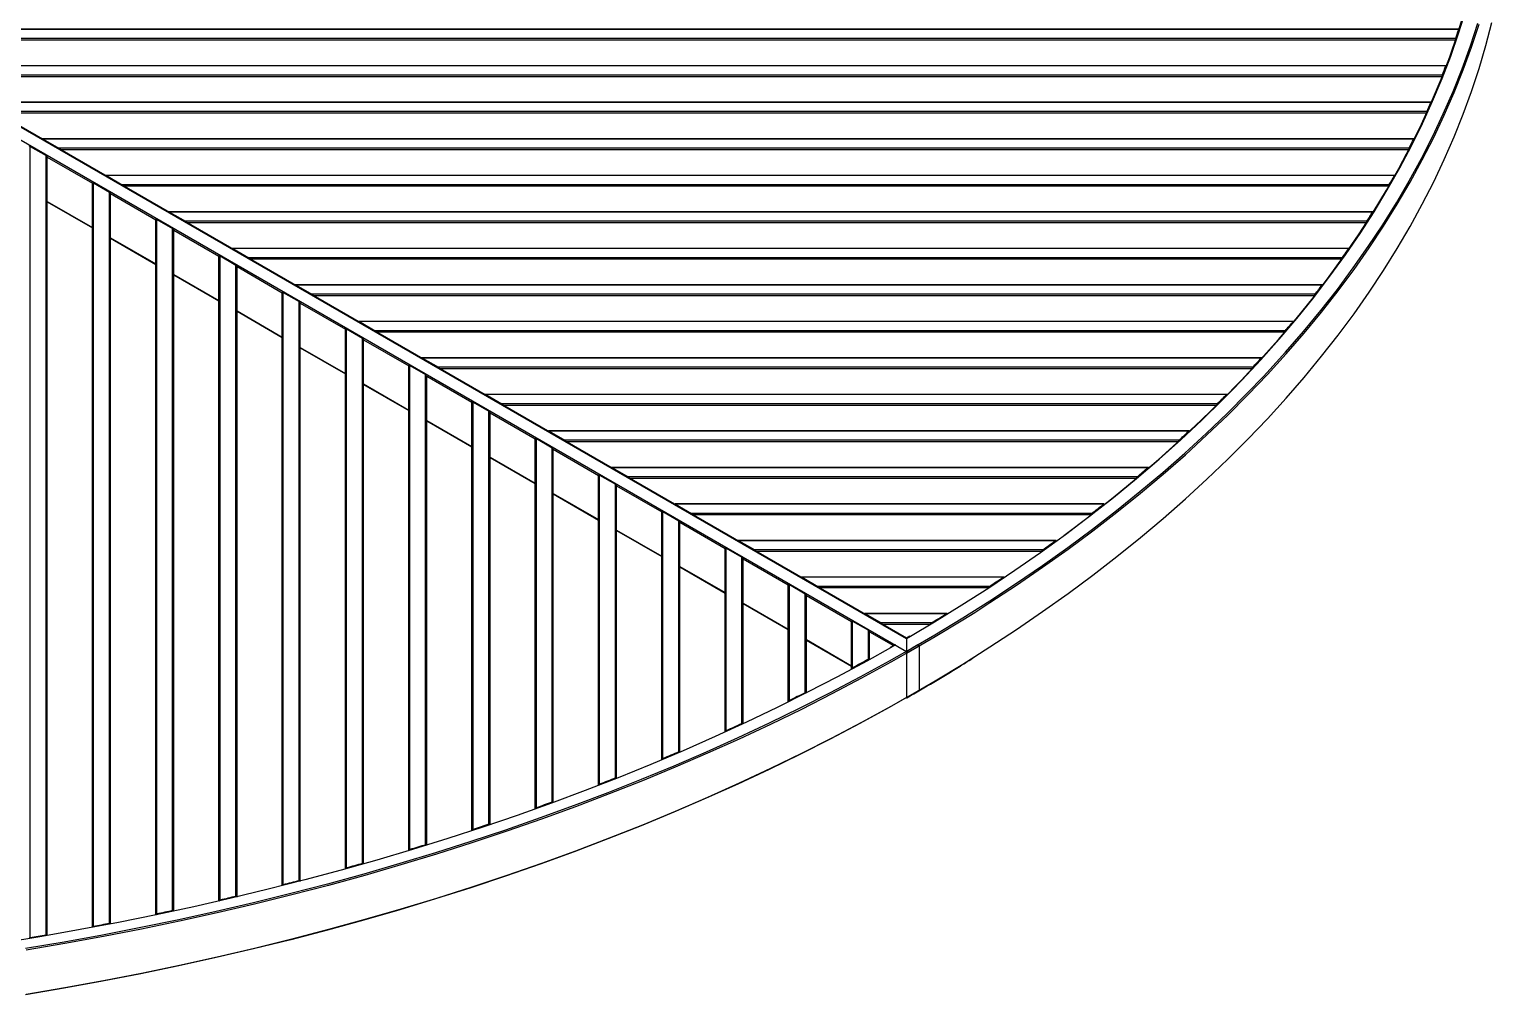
# Model space of a CAD drawing. Header units: millimetres. Extents: x -3019 to 2921, y -1257 to 2943.
# Drawn here: x 1756 to 2403, y 644 to 1071 of the extents above; entities that cross this region are included whole.
import ezdxf

# ---------------------------------------------------------------- set-up
doc = ezdxf.new("R2010")
doc.units = ezdxf.units.MM

# ---------------------------------------------------------------- blocks, each defined once
blk = doc.blocks.new('izometria')
for p, q in [((1455.16, 1094.86), (767.93, 1094.86)), ((1455.21, 1094.95), (768.17, 1094.95)), ((746.22, 1087.77), (1210.79, 819.58)), ((756.12, 1087.77), (1210.79, 825.3)), ((1210.78, 825.47), (756.62, 1087.65)), ((1210.78, 825.47), (756.62, 1087.65)), ((1453.73, 1090.12), (761.29, 1090.12)), ((1453.82, 1090.82), (761.75, 1090.82)), ((1449.53, 1078.79), (772.26, 1078.79)), ((1449.47, 1078.69), (772.55, 1078.69)), ((1447.9, 1074.65), (779.55, 1074.65)), ((1447.78, 1073.96), (780.34, 1073.96)), ((1442.91, 1062.62), (800.26, 1062.62)), ((1442.84, 1062.53), (800.55, 1062.53)), ((1441.03, 1058.49), (807.55, 1058.49)), ((1440.9, 1057.79), (808.34, 1057.79)), ((822.89, 692.86), (822.89, 1043.1)), ((822.89, 1043.1), (829.89, 1039.06)), ((1435.32, 1046.46), (828.26, 1046.46)), ((1435.24, 1046.37), (828.55, 1046.37)), ((828.55, 1046.37), (835.55, 1042.33)), ((1433.19, 1042.33), (835.55, 1042.33)), ((829.89, 694.04), (829.89, 1039.06)), ((830.39, 693.83), (830.39, 1038.36)), ((830.39, 1038.36), (850.39, 1026.81)), ((830.39, 1038.36), (850.39, 1026.82)), ((1433.04, 1041.63), (836.34, 1041.63)), ((1426.75, 1030.29), (856.26, 1030.29)), ((1426.66, 1030.2), (856.55, 1030.2)), ((856.55, 1030.2), (863.55, 1026.16)), ((850.39, 697.42), (850.39, 1026.81)), ((850.89, 697.81), (850.89, 1026.93)), ((850.89, 1026.93), (857.89, 1022.89)), ((857.89, 699.14), (857.89, 1022.89)), ((1424.36, 1026.16), (863.55, 1026.16)), ((1424.19, 1025.46), (864.34, 1025.46)), ((830.39, 1018.77), (850.39, 1007.22)), ((830.39, 1018.76), (850.39, 1007.22)), ((830.39, 1018.59), (850.39, 1007.05)), ((858.39, 698.94), (858.39, 1022.2)), ((858.39, 1022.2), (878.39, 1010.65)), ((858.39, 1022.2), (878.39, 1010.65)), ((878.39, 702.94), (878.39, 1010.65)), ((878.89, 703.35), (878.89, 1010.77)), ((878.89, 1010.77), (885.89, 1006.73)), ((1417.17, 1014.13), (884.26, 1014.13)), ((1417.06, 1014.04), (884.55, 1014.04)), ((884.55, 1014.04), (891.55, 1010)), ((1414.5, 1010), (891.55, 1010)), ((885.89, 704.83), (885.89, 1006.73)), ((886.39, 704.63), (886.39, 1006.03)), ((886.39, 1006.03), (906.39, 994.49)), ((886.39, 1006.03), (906.39, 994.49)), ((1414.31, 1009.3), (892.34, 1009.3)), ((858.39, 1002.6), (878.39, 991.05)), ((858.39, 1002.6), (878.39, 991.06)), ((858.39, 1002.43), (878.39, 990.88)), ((1406.53, 997.97), (912.26, 997.97)), ((1406.41, 997.87), (912.55, 997.87)), ((912.55, 997.87), (919.55, 993.83)), ((906.39, 709.08), (906.39, 994.49)), ((906.89, 709.5), (906.89, 994.6)), ((906.89, 994.6), (913.89, 990.56)), ((913.89, 711.14), (913.89, 990.56)), ((1403.58, 993.83), (919.55, 993.83)), ((1403.38, 993.14), (920.34, 993.14)), ((886.39, 986.44), (906.39, 974.89)), ((886.39, 986.43), (906.39, 974.89)), ((886.39, 986.26), (906.39, 974.72)), ((914.39, 710.94), (914.39, 989.87)), ((914.39, 989.87), (934.39, 978.32)), ((914.39, 989.87), (934.39, 978.33)), ((934.39, 715.84), (934.39, 978.32)), ((934.89, 716.28), (934.89, 978.44)), ((934.89, 978.44), (941.89, 974.4)), ((1394.79, 981.8), (940.26, 981.8)), ((1394.67, 981.71), (940.55, 981.71)), ((940.55, 981.71), (947.55, 977.67)), ((1391.56, 977.67), (947.55, 977.67)), ((941.89, 718.08), (941.89, 974.4)), ((942.39, 973.71), (962.39, 962.16)), ((942.39, 717.89), (942.39, 973.7)), ((942.39, 973.7), (962.39, 962.16)), ((1391.33, 976.97), (948.34, 976.97)), ((914.39, 970.27), (934.39, 958.72)), ((914.39, 970.27), (934.39, 958.73)), ((914.39, 970.1), (934.39, 958.56)), ((1381.92, 965.64), (968.26, 965.64)), ((1381.78, 965.55), (968.55, 965.55)), ((968.55, 965.55), (975.55, 961.51)), ((962.39, 723.26), (962.39, 962.16)), ((962.89, 723.72), (962.89, 962.28)), ((962.89, 962.28), (969.89, 958.24)), ((969.89, 725.69), (969.89, 958.24)), ((1378.38, 961.51), (975.55, 961.51)), ((1378.13, 960.81), (976.34, 960.81)), ((942.39, 954.11), (962.39, 942.56)), ((942.39, 954.11), (962.39, 942.56)), ((942.39, 953.94), (962.39, 942.39)), ((970.39, 725.51), (970.39, 957.54)), ((970.39, 957.54), (990.39, 945.99)), ((970.39, 957.54), (990.39, 946)), ((990.39, 731.37), (990.39, 945.99)), ((990.89, 731.85), (990.89, 946.11)), ((990.89, 946.11), (997.89, 942.07)), ((1367.85, 949.47), (996.26, 949.47)), ((1367.7, 949.38), (996.55, 949.38)), ((996.55, 949.38), (1003.55, 945.34)), ((1363.99, 945.34), (1003.55, 945.34)), ((997.89, 733.99), (997.89, 942.07)), ((998.39, 941.38), (1018.39, 929.83)), ((998.39, 733.82), (998.39, 941.37)), ((998.39, 941.37), (1018.39, 929.83)), ((1363.72, 944.64), (1004.34, 944.64)), ((970.39, 937.95), (990.39, 926.4)), ((970.39, 937.94), (990.39, 926.4)), ((970.39, 937.77), (990.39, 926.23)), ((1352.52, 933.31), (1024.26, 933.31)), ((1352.36, 933.22), (1024.55, 933.22)), ((1024.55, 933.22), (1031.55, 929.18)), ((1018.39, 740.21), (1018.39, 929.83)), ((1018.89, 740.71), (1018.89, 929.95)), ((1018.89, 929.95), (1025.89, 925.91)), ((1025.89, 743.04), (1025.89, 925.91)), ((1348.32, 929.18), (1031.55, 929.18)), ((1348.03, 928.48), (1032.34, 928.48)), ((998.39, 921.78), (1018.39, 910.23)), ((998.39, 921.78), (1018.39, 910.24)), ((998.39, 921.61), (1018.39, 910.06)), ((1026.39, 742.87), (1026.39, 925.21)), ((1026.39, 925.21), (1046.39, 913.67)), ((1026.39, 925.21), (1046.39, 913.67)), ((1046.39, 749.82), (1046.39, 913.67)), ((1046.89, 750.34), (1046.89, 913.78)), ((1046.89, 913.78), (1053.89, 909.74)), ((1335.86, 917.15), (1052.26, 917.15)), ((1335.68, 917.05), (1052.55, 917.05)), ((1052.55, 917.05), (1059.55, 913.01)), ((1331.29, 913.01), (1059.55, 913.01)), ((1053.89, 752.87), (1053.89, 909.74)), ((1054.39, 752.71), (1054.39, 909.05)), ((1054.39, 909.05), (1074.39, 897.5)), ((1054.39, 909.05), (1074.39, 897.5)), ((1330.97, 912.32), (1060.34, 912.32)), ((1026.39, 905.62), (1046.39, 894.07)), ((1026.39, 905.61), (1046.39, 894.07)), ((1026.39, 905.44), (1046.39, 893.9)), ((1317.76, 900.98), (1080.26, 900.98)), ((1317.57, 900.89), (1080.55, 900.89)), ((1080.55, 900.89), (1087.55, 896.85)), ((1074.39, 760.25), (1074.39, 897.5)), ((1074.89, 760.79), (1074.89, 897.62)), ((1074.89, 897.62), (1081.89, 893.58)), ((1081.89, 763.54), (1081.89, 893.58)), ((1312.81, 896.85), (1087.55, 896.85)), ((1312.46, 896.15), (1088.34, 896.15)), ((1054.39, 889.45), (1074.39, 877.9)), ((1054.39, 889.45), (1074.39, 877.91)), ((1054.39, 889.28), (1074.39, 877.73)), ((1082.39, 892.89), (1102.39, 881.34)), ((1082.39, 763.39), (1082.39, 892.88)), ((1082.39, 892.88), (1102.39, 881.34)), ((1102.39, 771.56), (1102.39, 881.34)), ((1102.89, 772.13), (1102.89, 881.46)), ((1102.89, 881.46), (1109.89, 877.42)), ((1298.13, 884.82), (1108.26, 884.82)), ((1297.93, 884.73), (1108.55, 884.73)), ((1108.55, 884.73), (1115.55, 880.68)), ((1292.76, 880.68), (1115.55, 880.68)), ((1109.89, 775.11), (1109.89, 877.42)), ((1110.39, 774.97), (1110.39, 876.72)), ((1110.39, 876.72), (1130.39, 865.17)), ((1110.39, 876.72), (1130.39, 865.18)), ((1292.39, 879.99), (1116.34, 879.99)), ((1082.39, 873.29), (1102.39, 861.74)), ((1082.39, 873.29), (1102.39, 861.74)), ((1082.39, 873.12), (1102.39, 861.57)), ((1276.84, 868.65), (1136.26, 868.65)), ((1276.62, 868.56), (1136.55, 868.56)), ((1136.55, 868.56), (1143.55, 864.52)), ((1130.39, 783.83), (1130.39, 865.17)), ((1130.89, 784.43), (1130.89, 865.29)), ((1130.89, 865.29), (1137.89, 861.25)), ((1137.89, 787.67), (1137.89, 861.25)), ((1271.01, 864.52), (1143.55, 864.52)), ((1270.61, 863.82), (1144.34, 863.82)), ((1110.39, 857.13), (1130.39, 845.58)), ((1110.39, 857.12), (1130.39, 845.58)), ((1110.39, 856.95), (1130.39, 845.41)), ((1138.39, 860.56), (1158.39, 849.01)), ((1138.39, 787.53), (1138.39, 860.55)), ((1138.39, 860.55), (1158.39, 849.01)), ((1158.39, 797.15), (1158.39, 849.01)), ((1158.89, 797.78), (1158.89, 849.13)), ((1158.89, 849.13), (1165.89, 845.09)), ((1253.74, 852.49), (1164.26, 852.49)), ((1253.49, 852.4), (1164.55, 852.4)), ((1164.55, 852.4), (1171.55, 848.36)), ((1247.4, 848.36), (1171.55, 848.36)), ((1165.89, 801.3), (1165.89, 845.09)), ((1166.39, 801.17), (1166.39, 844.39)), ((1166.39, 844.39), (1186.39, 832.84)), ((1166.39, 844.39), (1186.39, 832.85)), ((1246.96, 847.66), (1172.34, 847.66)), ((1138.39, 840.96), (1158.39, 829.41)), ((1138.39, 840.96), (1158.39, 829.42)), ((1138.39, 840.79), (1158.39, 829.24)), ((1228.61, 836.33), (1192.26, 836.33)), ((1228.35, 836.23), (1192.55, 836.23)), ((1192.55, 836.23), (1199.55, 832.19)), ((1186.39, 811.63), (1186.39, 832.84)), ((1186.89, 812.3), (1186.89, 832.96)), ((1186.89, 832.96), (1193.89, 828.92)), ((1193.89, 816.12), (1193.89, 828.92)), ((1221.72, 832.19), (1199.55, 832.19)), ((1221.24, 831.5), (1200.34, 831.5)), ((1166.39, 824.8), (1186.39, 813.25)), ((1166.39, 824.79), (1186.39, 813.25)), ((1166.39, 824.62), (1186.39, 813.08)), ((1194.39, 816), (1194.39, 828.23)), ((1194.39, 828.23), (1204.97, 822.12)), ((1194.39, 828.23), (1204.98, 822.12)), ((1205.83, 822.44), (1203.71, 821.22)), ((1212.21, 826.31), (1210.78, 825.48)), ((1210.79, 825.3), (1212.47, 826.28)), ((1210.79, 825.3), (1210.79, 819.58)), ((1210.79, 825.3), (1210.79, 819.59)), ((1215.73, 822.44), (1213.23, 820.99)), ((1216.24, 822.32), (1216.23, 822.32)), ((1210.78, 818.77), (1210.79, 818.77)), ((1210.79, 819.59), (1213.14, 820.94)), ((1210.79, 818.77), (1210.79, 799.17)), ((1216.43, 802.43), (1216.43, 822.03)), ((1216.44, 802.43), (1216.44, 822.03)), ((1210.78, 799.17), (1210.79, 799.17)), ((1210.78, 799), (1210.79, 799))]:
    blk.add_line(p, q)
at = {"flags": 128}
for points in [[(1368.67, 941.23), (1370.17, 942.84), (1378.46, 951.95), (1386.43, 961.16), (1394.09, 970.45), (1401.43, 979.83), (1408.45, 989.29), (1415.14, 998.83), (1421.5, 1008.44), (1427.54, 1018.13), (1433.24, 1027.88), (1438.61, 1037.69), (1443.64, 1047.57), (1448.33, 1057.49), (1452.68, 1067.47), (1456.69, 1077.5), (1460.36, 1087.57), (1463.68, 1097.68)], [(1354.88, 935.2), (1359.2, 939.66), (1367.62, 948.67), (1375.73, 957.78), (1383.52, 966.97), (1391, 976.26), (1398.16, 985.63), (1405, 995.07), (1411.51, 1004.6), (1417.69, 1014.19), (1423.55, 1023.86), (1429.07, 1033.59), (1434.25, 1043.38), (1439.1, 1053.23), (1443.62, 1063.13), (1447.79, 1073.08), (1451.62, 1083.08), (1455.1, 1093.12), (1458.24, 1103.2)], [(1240.92, 836.86), (1247.68, 841.17), (1259.46, 848.91), (1270.97, 856.79), (1282.21, 864.79), (1293.18, 872.92), (1303.86, 881.18), (1314.26, 889.55), (1324.37, 898.04), (1334.19, 906.65), (1343.71, 915.37), (1352.94, 924.19), (1361.86, 933.11), (1370.47, 942.14), (1378.77, 951.26), (1386.76, 960.47), (1394.43, 969.78), (1401.78, 979.17), (1408.81, 988.64), (1415.52, 998.19), (1421.89, 1007.81), (1427.94, 1017.51), (1433.65, 1027.27), (1439.03, 1037.1), (1444.07, 1046.98), (1448.77, 1056.92), (1453.13, 1066.91), (1457.15, 1076.95), (1460.83, 1087.04), (1464.15, 1097.16)], [(1280.54, 871.03), (1280.96, 871.34), (1291.71, 879.47), (1302.18, 887.71), (1312.37, 896.08), (1322.28, 904.56), (1331.88, 913.15), (1341.2, 921.85), (1350.21, 930.65), (1358.92, 939.55), (1367.32, 948.56), (1375.42, 957.65), (1383.2, 966.84), (1390.66, 976.11), (1397.8, 985.47), (1404.63, 994.91), (1411.13, 1004.42), (1417.3, 1014.01), (1423.14, 1023.66), (1428.65, 1033.38), (1433.83, 1043.16), (1438.67, 1052.99), (1443.17, 1062.88), (1447.33, 1072.82), (1451.15, 1082.81), (1454.63, 1092.84), (1457.77, 1102.9)], [(1240.92, 817.27), (1247.68, 821.57), (1259.46, 829.32), (1270.97, 837.19), (1282.21, 845.2), (1293.18, 853.33), (1303.86, 861.58), (1314.26, 869.96), (1324.37, 878.45), (1334.19, 887.05), (1343.71, 895.77), (1352.94, 904.59), (1361.86, 913.52), (1370.47, 922.54), (1378.77, 931.66), (1386.76, 940.88), (1394.43, 950.18), (1401.78, 959.57), (1408.81, 969.04), (1415.52, 978.59), (1421.89, 988.22), (1427.94, 997.91), (1433.65, 1007.67), (1439.03, 1017.5), (1444.07, 1027.39), (1448.77, 1037.33), (1453.13, 1047.32), (1457.15, 1057.36), (1460.83, 1067.44), (1464.15, 1077.56), (1467.14, 1087.72), (1469.77, 1097.92)], [(1363.99, 945.34), (1364.46, 945.85), (1364.92, 946.35), (1365.39, 946.85), (1365.85, 947.36), (1366.32, 947.86), (1366.78, 948.37), (1367.24, 948.88), (1367.7, 949.38)], [(1213.14, 820.94), (1223.32, 826.91), (1235.59, 834.37), (1247.61, 841.97), (1259.37, 849.71), (1270.86, 857.57), (1282.08, 865.57), (1293.03, 873.7), (1303.69, 881.94), (1314.07, 890.31), (1324.16, 898.79), (1333.97, 907.39), (1343.47, 916.1), (1352.68, 924.91), (1361.58, 933.82), (1368.67, 941.23)], [(1212.47, 826.28), (1223.15, 832.64), (1235.27, 840.12), (1247.12, 847.74), (1258.71, 855.49), (1270.04, 863.37), (1281.09, 871.38), (1291.86, 879.51), (1302.36, 887.76), (1312.57, 896.14), (1322.49, 904.62), (1332.11, 913.22), (1341.44, 921.93), (1350.47, 930.74), (1354.88, 935.2)], [(1348.32, 929.18), (1348.83, 929.68), (1349.33, 930.19), (1349.84, 930.69), (1350.35, 931.2), (1350.85, 931.7), (1351.36, 932.21), (1351.86, 932.71), (1352.36, 933.22)], [(1331.29, 913.01), (1331.84, 913.52), (1332.39, 914.02), (1332.94, 914.53), (1333.49, 915.03), (1334.04, 915.54), (1334.59, 916.04), (1335.13, 916.55), (1335.68, 917.05)], [(1312.81, 896.85), (1313.41, 897.35), (1314, 897.86), (1314.6, 898.36), (1315.2, 898.87), (1315.79, 899.37), (1316.39, 899.88), (1316.98, 900.38), (1317.57, 900.89)], [(1292.76, 880.68), (1293.41, 881.19), (1294.06, 881.69), (1294.71, 882.2), (1295.35, 882.7), (1296, 883.21), (1296.64, 883.71), (1297.28, 884.22), (1297.93, 884.73)], [(1271.01, 864.52), (1271.72, 865.02), (1272.42, 865.53), (1273.12, 866.03), (1273.82, 866.54), (1274.52, 867.04), (1275.22, 867.55), (1275.92, 868.06), (1276.62, 868.56)], [(1247.4, 848.36), (1248.17, 848.86), (1248.93, 849.36), (1249.69, 849.87), (1250.45, 850.37), (1251.22, 850.88), (1251.97, 851.38), (1252.73, 851.89), (1253.49, 852.4)], [(1210.79, 818.77), (1223.34, 826.1), (1235.64, 833.57), (1240.92, 836.86)], [(1221.72, 832.19), (1222.55, 832.7), (1223.38, 833.2), (1224.21, 833.7), (1225.04, 834.21), (1225.87, 834.71), (1226.7, 835.22), (1227.52, 835.73), (1228.35, 836.23)], [(1210.79, 825.47), (1210.79, 825.46), (1210.79, 825.45), (1210.79, 825.41), (1210.79, 825.36), (1210.79, 825.3)], [(1216.43, 822.03), (1203.74, 814.78), (1190.81, 807.68), (1177.63, 800.73), (1164.22, 793.93), (1150.58, 787.28), (1136.71, 780.79), (1122.63, 774.46), (1108.33, 768.3), (1093.82, 762.29), (1079.11, 756.46), (1064.21, 750.79), (1049.11, 745.29), (1033.83, 739.97), (1018.37, 734.82), (1002.73, 729.84), (986.93, 725.05), (970.97, 720.44), (954.85, 716.01), (938.59, 711.77), (922.18, 707.71), (905.64, 703.84), (888.96, 700.16), (872.17, 696.67), (855.26, 693.37), (838.24, 690.27), (821.12, 687.36)], [(1213.23, 820.99), (1203.05, 815.2), (1190.12, 808.11), (1176.95, 801.18), (1163.55, 794.39), (1149.92, 787.75), (1136.07, 781.28), (1122, 774.96), (1107.71, 768.8), (1093.22, 762.81), (1078.52, 756.98), (1063.63, 751.33), (1048.55, 745.84), (1033.28, 740.52), (1017.84, 735.38), (1002.22, 730.42), (986.44, 725.64), (970.49, 721.04), (954.39, 716.62), (938.15, 712.38), (921.76, 708.33), (905.23, 704.47), (888.58, 700.79), (871.81, 697.31), (854.92, 694.02), (837.92, 690.92), (820.81, 688.01)], [(1203.71, 821.22), (1193.11, 815.3), (1180.16, 808.3), (1166.97, 801.46), (1153.54, 794.77), (1139.89, 788.23), (1126.02, 781.85), (1111.93, 775.63), (1097.63, 769.57), (1083.12, 763.68), (1068.42, 757.95), (1053.53, 752.4), (1038.44, 747.01), (1023.18, 741.8), (1007.73, 736.76), (992.12, 731.9), (976.35, 727.22), (960.42, 722.72), (944.34, 718.4), (928.11, 714.27), (911.74, 710.32), (895.24, 706.56), (878.62, 702.99), (861.88, 699.61), (845.02, 696.42), (828.06, 693.43), (811, 690.63)], [(1193.89, 816.12), (1193.02, 815.64), (1192.15, 815.16), (1191.27, 814.68), (1190.4, 814.2), (1189.52, 813.73), (1188.65, 813.25), (1187.77, 812.77), (1186.89, 812.3)], [(1210.79, 819.58), (1210.79, 819.49), (1210.79, 819.39), (1210.79, 819.29), (1210.79, 819.17), (1210.79, 819.06), (1210.79, 818.95), (1210.79, 818.85), (1210.79, 818.77)], [(1210.79, 799.18), (1223.34, 806.5), (1235.64, 813.97), (1240.92, 817.27)], [(1216.43, 802.43), (1203.74, 795.18), (1190.81, 788.08), (1177.63, 781.13), (1164.22, 774.33), (1150.58, 767.69), (1136.71, 761.2), (1122.63, 754.87), (1108.33, 748.7), (1093.82, 742.7), (1079.11, 736.86), (1064.21, 731.19), (1049.11, 725.69), (1033.83, 720.37), (1018.37, 715.22), (1002.73, 710.25), (986.93, 705.45), (970.97, 700.84), (954.85, 696.41), (938.59, 692.17), (922.18, 688.11), (905.64, 684.24), (888.96, 680.56), (872.17, 677.07), (855.26, 673.77), (838.24, 670.67), (821.12, 667.76)], [(1210.74, 799.14), (1203.05, 794.79), (1190.12, 787.7), (1176.95, 780.76), (1163.55, 773.97), (1149.92, 767.34), (1136.07, 760.86), (1122, 754.55), (1107.71, 748.39), (1093.22, 742.4), (1078.52, 736.57), (1063.63, 730.91), (1048.55, 725.42), (1033.28, 720.11), (1017.84, 714.97), (1002.22, 710.01), (986.44, 705.23), (970.49, 700.62), (954.39, 696.2), (938.15, 691.97), (921.76, 687.92), (905.23, 684.05), (888.58, 680.38), (871.81, 676.9), (854.92, 673.6), (837.92, 670.5), (820.81, 667.6)], [(1165.89, 801.3), (1165.02, 800.86), (1164.15, 800.42), (1163.27, 799.97), (1162.4, 799.54), (1161.52, 799.1), (1160.65, 798.66), (1159.77, 798.22), (1158.89, 797.78)], [(1210.79, 799.17), (1210.79, 799.1), (1210.79, 799.04), (1210.79, 799.01), (1210.79, 799), (1210.79, 799)], [(1137.89, 787.67), (1137.02, 787.26), (1136.15, 786.85), (1135.27, 786.45), (1134.4, 786.04), (1133.52, 785.64), (1132.65, 785.24), (1131.77, 784.83), (1130.89, 784.43)], [(1109.89, 775.11), (1109.02, 774.74), (1108.15, 774.36), (1107.27, 773.99), (1106.4, 773.62), (1105.52, 773.24), (1104.65, 772.87), (1103.77, 772.5), (1102.89, 772.13)], [(1081.89, 763.54), (1081.02, 763.19), (1080.14, 762.85), (1079.27, 762.5), (1078.4, 762.16), (1077.52, 761.82), (1076.64, 761.47), (1075.77, 761.13), (1074.89, 760.79)], [(1053.89, 752.87), (1053.02, 752.55), (1052.14, 752.23), (1051.27, 751.92), (1050.4, 751.6), (1049.52, 751.28), (1048.64, 750.97), (1047.77, 750.65), (1046.89, 750.34)], [(1025.89, 743.04), (1025.02, 742.75), (1024.14, 742.45), (1023.27, 742.16), (1022.4, 741.87), (1021.52, 741.58), (1020.64, 741.29), (1019.77, 741), (1018.89, 740.71)], [(997.89, 733.99), (997.02, 733.72), (996.14, 733.45), (995.27, 733.19), (994.39, 732.92), (993.52, 732.65), (992.64, 732.38), (991.77, 732.12), (990.89, 731.85)], [(969.89, 725.69), (969.02, 725.44), (968.14, 725.19), (967.27, 724.95), (966.39, 724.7), (965.52, 724.45), (964.64, 724.21), (963.77, 723.96), (962.89, 723.72)], [(941.89, 718.08), (941.02, 717.85), (940.14, 717.63), (939.27, 717.4), (938.39, 717.18), (937.52, 716.95), (936.64, 716.73), (935.77, 716.51), (934.89, 716.28)], [(913.89, 711.14), (913.02, 710.93), (912.14, 710.73), (911.27, 710.52), (910.39, 710.32), (909.52, 710.11), (908.64, 709.91), (907.77, 709.71), (906.89, 709.5)], [(857.89, 699.14), (857.02, 698.98), (856.14, 698.81), (855.27, 698.64), (854.39, 698.47), (853.52, 698.31), (852.64, 698.14), (851.77, 697.98), (850.89, 697.81)], [(885.89, 704.83), (885.02, 704.65), (884.14, 704.46), (883.27, 704.28), (882.39, 704.09), (881.52, 703.91), (880.64, 703.72), (879.77, 703.54), (878.89, 703.35)], [(829.89, 694.04), (829.02, 693.89), (828.14, 693.75), (827.27, 693.6), (826.39, 693.45), (825.52, 693.3), (824.64, 693.15), (823.77, 693.01), (822.89, 692.86)]]:
    blk.add_lwpolyline(points, dxfattribs=at)
for centre, radius, start, end in [((1140.24, 1196.75), 330.99, 341.33468, 342.07144), ((1129.62, 1200.58), 342.28, 338.41441, 339.14007), ((1116.61, 1206.02), 356.39, 335.54692, 336.25862), ((1102.33, 1212.84), 372.21, 332.73474, 333.43237), ((1085.3, 1222.06), 391.58, 329.98211, 330.66267), ((1069.93, 1231.33), 409.53, 327.28642, 327.95586), ((1050.53, 1244.24), 432.84, 324.65316, 325.30634), ((1029.66, 1259.6), 458.75, 322.08001, 322.71705), ((1008.4, 1276.78), 486.09, 319.56414, 320.18707)]:
    blk.add_arc(centre, radius, start, end)
for centre, major_axis, ratio, start_param, end_param in [((822.89, 1042.69), (-0.444, 0.444), 0.517687, 5.190086, 6.760882), ((828.55, 1045.96), (-0.444, 0.444), 0.517687, 5.190086, 6.333751), ((835.55, 1041.92), (-0.444, 0.444), 0.517687, 4.04642, 5.190086), ((829.89, 1038.65), (-0.444, 0.444), 0.517687, 3.619289, 5.190086), ((856.55, 1029.79), (-0.444, 0.444), 0.517687, 5.190086, 6.333751), ((850.89, 1026.52), (-0.444, 0.444), 0.517687, 5.190086, 6.760882), ((857.89, 1022.48), (-0.444, 0.444), 0.517687, 3.619289, 5.190086), ((863.55, 1025.75), (-0.444, 0.444), 0.517687, 4.04642, 5.190086), ((878.89, 1010.36), (-0.444, 0.444), 0.517687, 5.190086, 6.760882), ((884.55, 1013.63), (-0.444, 0.444), 0.517687, 5.190086, 6.333751), ((891.55, 1009.59), (-0.444, 0.444), 0.517687, 4.04642, 5.190086), ((885.89, 1006.32), (-0.444, 0.444), 0.517687, 3.619289, 5.190086), ((912.55, 997.47), (-0.444, 0.444), 0.517687, 5.190086, 6.333751), ((906.89, 994.2), (-0.444, 0.444), 0.517687, 5.190086, 6.760882), ((913.89, 990.16), (-0.444, 0.444), 0.517687, 3.619289, 5.190086), ((919.55, 993.43), (-0.444, 0.444), 0.517687, 4.04642, 5.190086), ((934.89, 978.03), (-0.444, 0.444), 0.517687, 5.190086, 6.760882), ((940.55, 981.3), (-0.444, 0.444), 0.517687, 5.190086, 6.333751), ((947.55, 977.26), (-0.444, 0.444), 0.517687, 4.04642, 5.190086), ((941.89, 973.99), (-0.444, 0.444), 0.517687, 3.619289, 5.190086), ((968.55, 965.14), (-0.444, 0.444), 0.517687, 5.190086, 6.333751), ((962.89, 961.87), (-0.444, 0.444), 0.517687, 5.190086, 6.760882), ((969.89, 957.83), (-0.444, 0.444), 0.517687, 3.619289, 5.190086), ((975.55, 961.1), (-0.444, 0.444), 0.517687, 4.04642, 5.190086), ((990.89, 945.7), (-0.444, 0.444), 0.517687, 5.190086, 6.760882), ((996.55, 948.97), (-0.444, 0.444), 0.517687, 5.190086, 6.333751), ((1003.55, 944.93), (-0.444, 0.444), 0.517687, 4.04642, 5.190086), ((997.89, 941.66), (-0.444, 0.444), 0.517687, 3.619289, 5.190086), ((1024.55, 932.81), (-0.444, 0.444), 0.517687, 5.190086, 6.333751), ((1018.89, 929.54), (-0.444, 0.444), 0.517687, 5.190086, 6.760882), ((1025.89, 925.5), (-0.444, 0.444), 0.517687, 3.619289, 5.190086), ((1031.55, 928.77), (-0.444, 0.444), 0.517687, 4.04642, 5.190086), ((1046.89, 913.38), (-0.444, 0.444), 0.517687, 5.190086, 6.760882), ((1052.55, 916.65), (-0.444, 0.444), 0.517687, 5.190086, 6.333751), ((1059.55, 912.6), (-0.444, 0.444), 0.517687, 4.04642, 5.190086), ((1053.89, 909.34), (-0.444, 0.444), 0.517687, 3.619289, 5.190086), ((1080.55, 900.48), (-0.444, 0.444), 0.517687, 5.190086, 6.333751), ((1074.89, 897.21), (-0.444, 0.444), 0.517687, 5.190086, 6.760882), ((1081.89, 893.17), (-0.444, 0.444), 0.517687, 3.619289, 5.190086), ((1087.55, 896.44), (-0.444, 0.444), 0.517687, 4.04642, 5.190086), ((1102.89, 881.05), (-0.444, 0.444), 0.517687, 5.190086, 6.760882), ((1108.55, 884.32), (-0.444, 0.444), 0.517687, 5.190086, 6.333751), ((1115.55, 880.28), (-0.444, 0.444), 0.517687, 4.04642, 5.190086), ((1109.89, 877.01), (-0.444, 0.444), 0.517687, 3.619289, 5.190086), ((1136.55, 868.15), (-0.444, 0.444), 0.517687, 5.190086, 6.333751), ((1130.89, 864.88), (-0.444, 0.444), 0.517687, 5.190086, 6.760882), ((1137.89, 860.84), (-0.444, 0.444), 0.517687, 3.619289, 5.190086), ((1143.55, 864.11), (-0.444, 0.444), 0.517687, 4.04642, 5.190086), ((1158.89, 848.72), (-0.444, 0.444), 0.517687, 5.190086, 6.760882), ((1164.55, 851.99), (-0.444, 0.444), 0.517687, 5.190086, 6.333751), ((1171.55, 847.95), (-0.444, 0.444), 0.517687, 4.04642, 5.190086), ((1165.89, 844.68), (-0.444, 0.444), 0.517687, 3.619289, 5.190086), ((1192.55, 835.83), (-0.444, 0.444), 0.517687, 5.190086, 6.333751), ((1186.89, 832.56), (-0.444, 0.444), 0.517687, 5.190086, 6.760882), ((1193.89, 828.52), (-0.444, 0.444), 0.517687, 3.619289, 5.190086), ((1199.55, 831.78), (-0.444, 0.444), 0.517687, 4.04642, 5.190086), ((1205.84, 822.03), (0.707, 0), 0.577382, 1.570796, 2.258726), ((1215.74, 822.03), (0.707, 0), 0.577382, 0, 1.570796), ((1215.74, 802.43), (0.707, 0), 0.577382, 5.237517, 6.283185)]:
    blk.add_ellipse(centre, major_axis=major_axis, ratio=ratio, start_param=start_param, end_param=end_param)
for points, knots in [([(1455.25, 1094.74), (1455.25, 1094.78), (1455.25, 1094.87), (1455.24, 1094.94), (1455.21, 1094.96), (1455.19, 1094.93), (1455.17, 1094.88), (1455.16, 1094.86)], [0, 0, 0, 0, 0.210167, 0.420279, 0.632008, 0.847077, 1, 1, 1, 1]), ([(1453.82, 1090.82), (1453.81, 1090.78), (1453.79, 1090.71), (1453.76, 1090.55), (1453.74, 1090.37), (1453.73, 1090.23), (1453.73, 1090.15), (1453.73, 1090.12)], [0, 0, 0, 0, 0.2197858, 0.439703, 0.657629, 0.8716424, 1, 1, 1, 1]), ([(1447.9, 1074.65), (1447.89, 1074.62), (1447.86, 1074.54), (1447.82, 1074.38), (1447.8, 1074.22), (1447.79, 1074.12), (1447.79, 1074.08)], [0, 0, 0, 0, 0.27022, 0.540582, 0.807626, 1, 1, 1, 1]), ([(1449.58, 1078.58), (1449.58, 1078.62), (1449.57, 1078.7), (1449.56, 1078.77), (1449.53, 1078.8), (1449.5, 1078.77), (1449.48, 1078.72), (1449.47, 1078.69)], [0, 0, 0, 0, 0.20848, 0.416883, 0.627417, 0.842596, 1, 1, 1, 1]), ([(1442.96, 1062.41), (1442.96, 1062.45), (1442.96, 1062.54), (1442.94, 1062.61), (1442.91, 1062.63), (1442.87, 1062.6), (1442.85, 1062.55), (1442.84, 1062.53)], [0, 0, 0, 0, 0.206521, 0.412934, 0.622107, 0.837417, 1, 1, 1, 1]), ([(1441.03, 1058.49), (1441.01, 1058.45), (1440.98, 1058.38), (1440.94, 1058.21), (1440.91, 1058.04), (1440.9, 1057.89), (1440.9, 1057.82), (1440.9, 1057.79)], [0, 0, 0, 0, 0.223939, 0.448013, 0.668458, 0.881772, 1, 1, 1, 1]), ([(1433.19, 1042.33), (1433.17, 1042.29), (1433.14, 1042.21), (1433.09, 1042.05), (1433.06, 1041.87), (1433.04, 1041.73), (1433.04, 1041.65), (1433.04, 1041.63)], [0, 0, 0, 0, 0.226604, 0.453338, 0.675301, 0.888078, 1, 1, 1, 1]), ([(1435.39, 1046.25), (1435.38, 1046.29), (1435.38, 1046.37), (1435.36, 1046.44), (1435.32, 1046.47), (1435.28, 1046.44), (1435.25, 1046.39), (1435.24, 1046.37)], [0, 0, 0, 0, 0.204265, 0.408422, 0.616039, 0.83137, 1, 1, 1, 1]), ([(1426.82, 1030.08), (1426.82, 1030.12), (1426.82, 1030.21), (1426.79, 1030.28), (1426.75, 1030.3), (1426.71, 1030.28), (1426.67, 1030.23), (1426.66, 1030.2)], [0, 0, 0, 0, 0.201743, 0.403334, 0.609127, 0.824486, 1, 1, 1, 1]), ([(1424.36, 1026.16), (1424.34, 1026.12), (1424.3, 1026.05), (1424.25, 1025.88), (1424.21, 1025.7), (1424.19, 1025.56), (1424.19, 1025.49), (1424.19, 1025.46)], [0, 0, 0, 0, 0.229658, 0.459507, 0.683151, 0.895252, 1, 1, 1, 1]), ([(1414.5, 1010), (1414.48, 1009.96), (1414.43, 1009.88), (1414.38, 1009.71), (1414.33, 1009.53), (1414.32, 1009.39), (1414.31, 1009.32), (1414.31, 1009.3)], [0, 0, 0, 0, 0.233171, 0.466589, 0.692115, 0.903353, 1, 1, 1, 1]), ([(1417.24, 1013.92), (1417.24, 1013.96), (1417.24, 1014.04), (1417.21, 1014.11), (1417.17, 1014.14), (1417.12, 1014.11), (1417.08, 1014.06), (1417.06, 1014.04)], [0, 0, 0, 0, 0.1989169, 0.3976643, 0.6014103, 0.8166926, 1, 1, 1, 1]), ([(1406.6, 997.88), (1406.59, 997.9), (1406.57, 997.95), (1406.53, 997.97), (1406.47, 997.95), (1406.43, 997.9), (1406.41, 997.87)], [0, 0, 0, 0, 0.213732, 0.47398, 0.751846, 1, 1, 1, 1]), ([(1403.58, 993.83), (1403.56, 993.79), (1403.51, 993.71), (1403.44, 993.54), (1403.4, 993.37), (1403.39, 993.27), (1403.38, 993.23)], [0, 0, 0, 0, 0.272413, 0.545199, 0.806535, 1, 1, 1, 1]), ([(1391.56, 977.67), (1391.53, 977.63), (1391.47, 977.55), (1391.4, 977.37), (1391.35, 977.19), (1391.33, 977.07), (1391.33, 977.02), (1391.33, 977.02)], [0, 0, 0, 0, 0.260392, 0.521229, 0.768643, 0.99332, 1, 1, 1, 1]), ([(1394.89, 981.59), (1394.89, 981.63), (1394.88, 981.71), (1394.85, 981.78), (1394.8, 981.81), (1394.74, 981.79), (1394.69, 981.74), (1394.67, 981.71)], [0, 0, 0, 0, 0.192367, 0.384506, 0.583359, 0.798151, 1, 1, 1, 1]), ([(1382.02, 965.43), (1382.02, 965.47), (1382.02, 965.55), (1381.98, 965.62), (1381.93, 965.65), (1381.86, 965.63), (1381.81, 965.57), (1381.78, 965.55)], [0, 0, 0, 0, 0.188628, 0.376973, 0.572925, 0.787273, 1, 1, 1, 1]), ([(1378.38, 961.51), (1378.35, 961.46), (1378.29, 961.38), (1378.21, 961.21), (1378.16, 961.06), (1378.15, 960.98), (1378.15, 960.96)], [0, 0, 0, 0, 0.312253, 0.625078, 0.918322, 1, 1, 1, 1]), ([(1363.99, 945.34), (1363.95, 945.3), (1363.89, 945.22), (1363.8, 945.04), (1363.76, 944.91), (1363.75, 944.85)], [0, 0, 0, 0, 0.348126, 0.697, 1, 1, 1, 1]), ([(1367.92, 949.43), (1367.92, 949.44), (1367.91, 949.47), (1367.86, 949.48), (1367.79, 949.46), (1367.73, 949.41), (1367.7, 949.38)], [0, 0, 0, 0, 0.044965, 0.336539, 0.659845, 1, 1, 1, 1]), ([(1352.61, 933.25), (1352.61, 933.26), (1352.59, 933.3), (1352.54, 933.32), (1352.46, 933.3), (1352.39, 933.25), (1352.36, 933.22)], [0, 0, 0, 0, 0.10173, 0.367114, 0.665796, 1, 1, 1, 1]), ([(1348.32, 929.18), (1348.28, 929.13), (1348.19, 929.03), (1348.1, 928.84), (1348.05, 928.66), (1348.03, 928.55), (1348.03, 928.49), (1348.03, 928.48)], [0, 0, 0, 0, 0.301913, 0.5631, 0.758511, 0.954642, 1, 1, 1, 1]), ([(1331.29, 913.01), (1331.24, 912.96), (1331.16, 912.87), (1331.06, 912.68), (1330.99, 912.5), (1330.97, 912.38), (1330.97, 912.33), (1330.97, 912.32)], [0, 0, 0, 0, 0.297667, 0.566931, 0.759413, 0.952729, 1, 1, 1, 1]), ([(1335.96, 917.06), (1335.96, 917.08), (1335.93, 917.13), (1335.87, 917.15), (1335.79, 917.14), (1335.72, 917.08), (1335.68, 917.05)], [0, 0, 0, 0, 0.15725, 0.397381, 0.671935, 1, 1, 1, 1]), ([(1317.89, 900.88), (1317.88, 900.9), (1317.85, 900.96), (1317.79, 900.99), (1317.69, 900.98), (1317.61, 900.92), (1317.57, 900.89)], [0, 0, 0, 0, 0.197282, 0.417066, 0.672608, 1, 1, 1, 1]), ([(1312.81, 896.85), (1312.76, 896.8), (1312.67, 896.71), (1312.56, 896.53), (1312.52, 896.41), (1312.5, 896.36)], [0, 0, 0, 0, 0.398985, 0.778322, 1, 1, 1, 1]), ([(1292.76, 880.68), (1292.71, 880.64), (1292.62, 880.56), (1292.5, 880.38), (1292.44, 880.25), (1292.43, 880.19), (1292.42, 880.18)], [0, 0, 0, 0, 0.381021, 0.700835, 0.958713, 1, 1, 1, 1]), ([(1298.28, 884.7), (1298.28, 884.7), (1298.27, 884.74), (1298.23, 884.79), (1298.17, 884.82), (1298.07, 884.81), (1297.98, 884.77), (1297.93, 884.73), (1297.93, 884.73)], [0, 0, 0, 0, 0.022695, 0.214793, 0.420359, 0.663717, 0.953977, 1, 1, 1, 1]), ([(1277.01, 868.44), (1277.01, 868.48), (1277, 868.55), (1276.96, 868.62), (1276.88, 868.66), (1276.76, 868.65), (1276.67, 868.59), (1276.62, 868.56)], [0, 0, 0, 0, 0.158801, 0.317081, 0.487425, 0.739065, 1, 1, 1, 1]), ([(1271.01, 864.52), (1270.96, 864.48), (1270.86, 864.39), (1270.74, 864.22), (1270.66, 864.06), (1270.62, 863.93), (1270.61, 863.85), (1270.61, 863.82)], [0, 0, 0, 0, 0.281934, 0.528655, 0.721689, 0.882298, 1, 1, 1, 1]), ([(1247.4, 848.36), (1247.35, 848.31), (1247.24, 848.23), (1247.1, 848.07), (1247.02, 847.9), (1246.97, 847.77), (1246.96, 847.69), (1246.96, 847.66)], [0, 0, 0, 0, 0.2756711, 0.5286705, 0.7200762, 0.8756005, 1, 1, 1, 1]), ([(1253.92, 852.28), (1253.92, 852.31), (1253.91, 852.39), (1253.86, 852.46), (1253.76, 852.5), (1253.63, 852.48), (1253.53, 852.42), (1253.49, 852.4)], [0, 0, 0, 0, 0.1524178, 0.3042651, 0.5078388, 0.77253, 1, 1, 1, 1]), ([(1228.8, 836.21), (1228.8, 836.21), (1228.79, 836.24), (1228.75, 836.29), (1228.65, 836.34), (1228.51, 836.32), (1228.4, 836.26), (1228.35, 836.23)], [0, 0, 0, 0, 0.01304, 0.180456, 0.411286, 0.722287, 1, 1, 1, 1]), ([(1221.72, 832.19), (1221.65, 832.14), (1221.52, 832.05), (1221.38, 831.87), (1221.29, 831.71), (1221.25, 831.59), (1221.24, 831.52), (1221.24, 831.5)], [0, 0, 0, 0, 0.331936, 0.572953, 0.752845, 0.897659, 1, 1, 1, 1]), ([(1205.33, 822.32), (1205.3, 822.3), (1204.69, 821.95), (1204.06, 821.6), (1203.45, 821.26)], [0, 0, 0, 0, 0.0364103, 1, 1, 1, 1]), ([(1205.33, 822.31), (1205.34, 822.32), (1205.41, 822.37), (1205.58, 822.42), (1205.75, 822.43), (1205.83, 822.44)], [0, 0, 0, 0, 0.046818, 0.541279, 1, 1, 1, 1]), ([(1210.79, 825.3), (1210.79, 825.36), (1210.79, 825.45), (1210.79, 825.47), (1210.79, 825.47)], [0, 0, 0, 0, 0.585597, 1, 1, 1, 1]), ([(1215.73, 822.44), (1215.76, 822.43), (1215.89, 822.43), (1216.1, 822.39), (1216.29, 822.28), (1216.39, 822.18), (1216.43, 822.09), (1216.43, 822.04), (1216.43, 822.03)], [0, 0, 0, 0, 0.092501, 0.436485, 0.646487, 0.809481, 0.943914, 1, 1, 1, 1]), ([(1194.39, 815.99), (1194.39, 816.03), (1194.38, 816.1), (1194.32, 816.17), (1194.21, 816.22), (1194.06, 816.2), (1193.95, 816.15), (1193.89, 816.12)], [0, 0, 0, 0, 0.143602, 0.286562, 0.485356, 0.755982, 1, 1, 1, 1]), ([(1210.79, 818.77), (1210.79, 818.81), (1210.79, 818.89), (1210.79, 819.04), (1210.79, 819.23), (1210.79, 819.43), (1210.79, 819.54), (1210.79, 819.59)], [0, 0, 0, 0, 0.14045, 0.280447, 0.477239, 0.749386, 1, 1, 1, 1]), ([(1210.79, 799.01), (1210.83, 799.03), (1214.89, 801.33), (1222.83, 806), (1232.79, 811.99), (1238.69, 815.72), (1240.79, 817.05)], [0, 0, 0, 0, 0.004086, 0.394198, 0.784315, 1, 1, 1, 1]), ([(1186.89, 812.3), (1186.83, 812.26), (1186.71, 812.18), (1186.56, 812.02), (1186.45, 811.86), (1186.4, 811.73), (1186.39, 811.65), (1186.39, 811.62)], [0, 0, 0, 0, 0.27064, 0.52875, 0.718914, 0.87071, 1, 1, 1, 1]), ([(1158.89, 797.78), (1158.83, 797.75), (1158.7, 797.67), (1158.55, 797.52), (1158.45, 797.36), (1158.4, 797.23), (1158.39, 797.16), (1158.39, 797.13)], [0, 0, 0, 0, 0.27739, 0.528453, 0.72029, 0.877237, 1, 1, 1, 1]), ([(1166.39, 801.14), (1166.39, 801.18), (1166.38, 801.25), (1166.32, 801.33), (1166.21, 801.38), (1166.06, 801.37), (1165.94, 801.32), (1165.89, 801.3)], [0, 0, 0, 0, 0.1505953, 0.3006011, 0.5033357, 0.769393, 1, 1, 1, 1]), ([(1210.79, 799.01), (1210.79, 799.01), (1210.79, 799.01), (1210.79, 799.05), (1210.79, 799.11), (1210.79, 799.16), (1210.79, 799.18)], [0, 0, 0, 0, 0.2173, 0.578194, 0.875822, 1, 1, 1, 1]), ([(1216.43, 802.43), (1216.43, 802.39), (1216.42, 802.32), (1216.33, 802.21), (1216.21, 802.12), (1216.1, 802.09), (1216.05, 802.08)], [0, 0, 0, 0, 0.216912, 0.433124, 0.737059, 1, 1, 1, 1]), ([(1130.89, 784.43), (1130.82, 784.39), (1130.7, 784.33), (1130.55, 784.17), (1130.45, 784.02), (1130.4, 783.89), (1130.39, 783.82), (1130.39, 783.79)], [0, 0, 0, 0, 0.283485, 0.528553, 0.722009, 0.883999, 1, 1, 1, 1]), ([(1138.39, 787.49), (1138.39, 787.53), (1138.38, 787.6), (1138.31, 787.68), (1138.2, 787.73), (1138.05, 787.73), (1137.94, 787.69), (1137.89, 787.67)], [0, 0, 0, 0, 0.157108, 0.313671, 0.519599, 0.781093, 1, 1, 1, 1]), ([(1102.89, 772.13), (1102.82, 772.1), (1102.7, 772.03), (1102.54, 771.88), (1102.44, 771.72), (1102.4, 771.6), (1102.39, 771.53), (1102.39, 771.51)], [0, 0, 0, 0, 0.289104, 0.529202, 0.724318, 0.920655, 1, 1, 1, 1]), ([(1110.39, 774.92), (1110.39, 774.96), (1110.38, 775.03), (1110.32, 775.11), (1110.22, 775.16), (1110.09, 775.17), (1109.97, 775.15), (1109.9, 775.12), (1109.89, 775.11)], [0, 0, 0, 0, 0.1630885, 0.3256734, 0.499968, 0.7074381, 0.9562965, 1, 1, 1, 1]), ([(1074.89, 760.79), (1074.82, 760.76), (1074.68, 760.69), (1074.52, 760.53), (1074.43, 760.37), (1074.39, 760.26), (1074.39, 760.2), (1074.39, 760.19)], [0, 0, 0, 0, 0.2942711, 0.5703071, 0.7603772, 0.951353, 1, 1, 1, 1]), ([(1082.33, 763.49), (1082.33, 763.5), (1082.3, 763.54), (1082.21, 763.58), (1082.07, 763.6), (1081.96, 763.56), (1081.89, 763.54)], [0, 0, 0, 0, 0.092261, 0.337956, 0.625084, 1, 1, 1, 1]), ([(1054.33, 752.81), (1054.32, 752.82), (1054.3, 752.86), (1054.21, 752.9), (1054.07, 752.92), (1053.95, 752.89), (1053.89, 752.87)], [0, 0, 0, 0, 0.0908056, 0.3471955, 0.641693, 1, 1, 1, 1]), ([(1046.89, 750.34), (1046.82, 750.3), (1046.68, 750.24), (1046.52, 750.08), (1046.42, 749.93), (1046.39, 749.82), (1046.39, 749.76), (1046.39, 749.75)], [0, 0, 0, 0, 0.298822, 0.565878, 0.75915, 0.953223, 1, 1, 1, 1]), ([(1018.89, 740.71), (1018.82, 740.67), (1018.68, 740.61), (1018.52, 740.47), (1018.47, 740.37), (1018.45, 740.33)], [0, 0, 0, 0, 0.420929, 0.781159, 1, 1, 1, 1]), ([(1026.39, 742.8), (1026.39, 742.84), (1026.38, 742.92), (1026.31, 743.01), (1026.2, 743.06), (1026.06, 743.08), (1025.95, 743.05), (1025.89, 743.04)], [0, 0, 0, 0, 0.178901, 0.357413, 0.545485, 0.758078, 1, 1, 1, 1]), ([(990.89, 731.85), (990.83, 731.83), (990.71, 731.78), (990.55, 731.65), (990.48, 731.55), (990.46, 731.5)], [0, 0, 0, 0, 0.36211, 0.724986, 1, 1, 1, 1]), ([(998.39, 733.74), (998.39, 733.78), (998.38, 733.86), (998.31, 733.95), (998.2, 734.01), (998.06, 734.03), (997.95, 734.01), (997.89, 733.99)], [0, 0, 0, 0, 0.18339, 0.366458, 0.55821, 0.771784, 1, 1, 1, 1]), ([(970.39, 725.42), (970.39, 725.46), (970.38, 725.54), (970.3, 725.64), (970.19, 725.7), (970.05, 725.72), (969.94, 725.7), (969.89, 725.69)], [0, 0, 0, 0, 0.18755, 0.374808, 0.569925, 0.784173, 1, 1, 1, 1]), ([(962.89, 723.72), (962.83, 723.7), (962.71, 723.65), (962.55, 723.53), (962.49, 723.43), (962.46, 723.39)], [0, 0, 0, 0, 0.358147, 0.716928, 1, 1, 1, 1]), ([(934.89, 716.28), (934.83, 716.26), (934.71, 716.22), (934.55, 716.1), (934.48, 716), (934.45, 715.95)], [0, 0, 0, 0, 0.341014, 0.682559, 1, 1, 1, 1]), ([(942.39, 717.8), (942.39, 717.84), (942.38, 717.93), (942.3, 718.02), (942.19, 718.08), (942.05, 718.11), (941.94, 718.09), (941.89, 718.08)], [0, 0, 0, 0, 0.191382, 0.382508, 0.580588, 0.795354, 1, 1, 1, 1]), ([(906.89, 709.5), (906.83, 709.48), (906.71, 709.45), (906.55, 709.33), (906.44, 709.19), (906.4, 709.07), (906.39, 709), (906.39, 708.98)], [0, 0, 0, 0, 0.236106, 0.472509, 0.699482, 0.90987, 1, 1, 1, 1]), ([(914.39, 710.85), (914.39, 710.89), (914.38, 710.97), (914.3, 711.07), (914.18, 711.14), (914.04, 711.16), (913.94, 711.15), (913.89, 711.14)], [0, 0, 0, 0, 0.1949005, 0.3895527, 0.5903338, 0.8054268, 1, 1, 1, 1]), ([(858.32, 699.02), (858.31, 699.03), (858.28, 699.08), (858.18, 699.13), (858.04, 699.16), (857.94, 699.15), (857.89, 699.14)], [0, 0, 0, 0, 0.106223, 0.412944, 0.73475, 1, 1, 1, 1]), ([(878.89, 703.35), (878.83, 703.34), (878.71, 703.3), (878.56, 703.19), (878.45, 703.06), (878.4, 702.93), (878.39, 702.86), (878.39, 702.84)], [0, 0, 0, 0, 0.232197, 0.464641, 0.689611, 0.901051, 1, 1, 1, 1]), ([(886.39, 704.53), (886.39, 704.58), (886.38, 704.66), (886.3, 704.76), (886.18, 704.83), (886.04, 704.86), (885.94, 704.84), (885.89, 704.83)], [0, 0, 0, 0, 0.1981, 0.396008, 0.599163, 0.814455, 1, 1, 1, 1]), ([(822.89, 692.86), (822.83, 692.85), (822.72, 692.82), (822.57, 692.72), (822.48, 692.63), (822.46, 692.58), (822.46, 692.58)], [0, 0, 0, 0, 0.332252, 0.664764, 0.990605, 1, 1, 1, 1]), ([(830.31, 693.92), (830.3, 693.93), (830.27, 693.98), (830.17, 694.03), (830.03, 694.06), (829.93, 694.05), (829.89, 694.04)], [0, 0, 0, 0, 0.0954, 0.411428, 0.740067, 1, 1, 1, 1]), ([(850.89, 697.81), (850.83, 697.8), (850.72, 697.77), (850.56, 697.66), (850.45, 697.53), (850.4, 697.41), (850.39, 697.34), (850.39, 697.31)], [0, 0, 0, 0, 0.2287893, 0.4578016, 0.6809355, 0.8932121, 1, 1, 1, 1])]:
    blk.add_open_spline(points, degree=3, knots=knots)

msp = doc.modelspace()

# ---------------------------------------------------------------- block references
msp.add_blockref('izometria', (933.45, -23.87))

doc.saveas('drawing.dxf')
